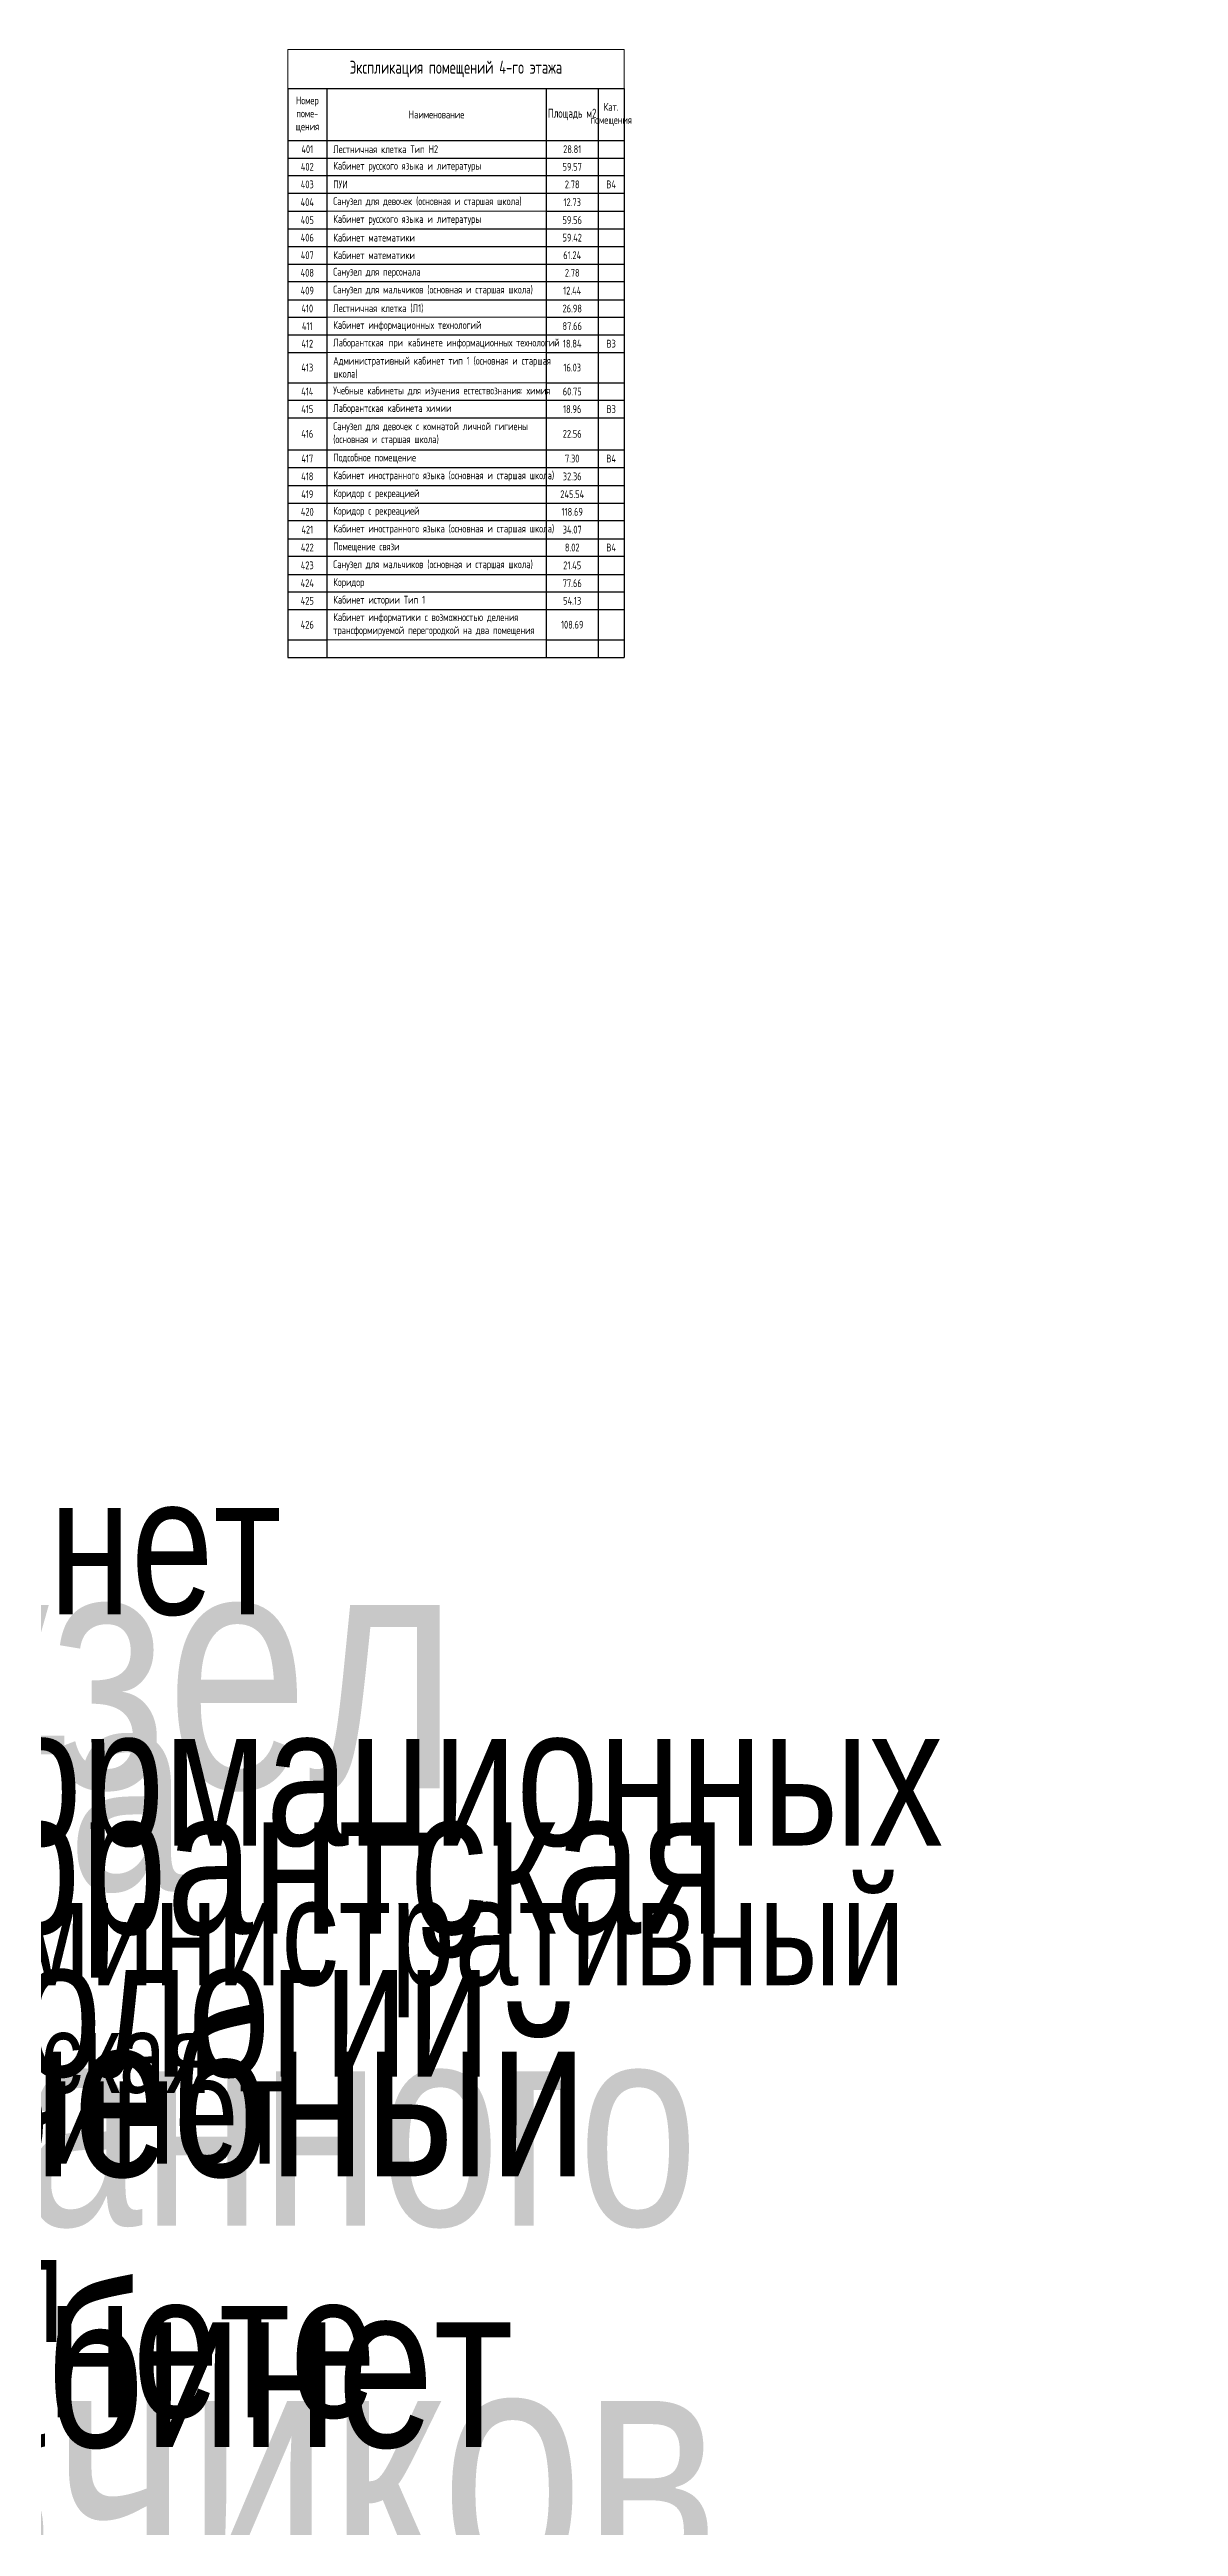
# Model space of a CAD drawing. Header units: millimetres. Extents: x -13407 to 115150, y -83292 to 109271.
# Drawn here: x 71665 to 115150, y -17001 to 78373 of the extents above; entities that cross this region are included whole.
import ezdxf
from ezdxf.enums import TextEntityAlignment as Align

# ---------------------------------------------------------------- set-up
doc = ezdxf.new("R2018")
doc.units = ezdxf.units.MM
doc.layers.get('Defpoints').update_dxf_attribs({"color": 6})
for name, color, linetype, lineweight in [('АР_Маркер экспликации', 239, 'Continuous', 13), ('АР_Номер помещения', 1, 'Continuous', 25), ('АР_Помещения_площадь', 19, 'Continuous', 9)]:
    doc.layers.add(name, color=color, linetype=linetype, lineweight=lineweight)
doc.layers.add('АР_Названия помещений', color=124, linetype='Continuous', lineweight=5, plot=False)
doc.layers.add('АР_Таблицы', color=250, linetype='Continuous')
doc.styles.add('ISOCPEUR', font='isocpeur.ttf', dxfattribs={"width": 0.7})
doc.styles.get("Standard").update_dxf_attribs({"font": 'arial.ttf'})
doc.styles.add('Архитект', font='isocpeur.ttf', dxfattribs={"width": 0.8, "oblique": 8})

# ---------------------------------------------------------------- blocks, each defined once
blk = doc.blocks.new('*T201')
at = {"layer": 'Defpoints', "color": 8, "linetype": 'ByBlock', "lineweight": 0, "transparency": 16777216}
for p, q in [((0, 0), (12955, 0)), ((0, 0), (0, -1500)), ((12955, 0), (12955, -1500))]:
    blk.add_line(p, q, dxfattribs=at)
at = {"layer": 'АР_Таблицы', "color": 0, "linetype": 'ByBlock', "lineweight": 30, "transparency": 16777216}
for p, q in [((0, -1500), (12955, -1500)), ((0, -1500), (0, -23407)), ((1500, -1500), (1500, -23407)), ((9955, -1500), (9955, -23407)), ((11955, -1500), (11955, -23407)), ((12955, -1500), (12955, -23407)), ((0, -3500), (12955, -3500)), ((0, -23407), (12955, -23407))]:
    blk.add_line(p, q, dxfattribs=at)
at = {"layer": 'АР_Таблицы', "color": 0, "linetype": 'ByBlock', "lineweight": -2, "transparency": 16777216}
for p, q in [((0, -4177), (12955, -4177)), ((0, -4854), (12955, -4854)), ((0, -5531), (12955, -5531)), ((0, -6228), (1500, -6228)), ((9955, -6228), (12955, -6228)), ((0, -6905), (12955, -6905)), ((0, -7582), (12955, -7582)), ((0, -8258), (12955, -8258)), ((0, -8935), (12955, -8935)), ((0, -9632), (12955, -9632)), ((0, -10309), (1500, -10309)), ((9955, -10309), (12955, -10309)), ((0, -10986), (12955, -10986)), ((0, -11663), (1500, -11663)), ((9955, -11663), (12955, -11663)), ((0, -12830), (1500, -12830)), ((9955, -12830), (12955, -12830)), ((0, -13507), (12955, -13507)), ((0, -14184), (12955, -14184)), ((0, -15411), (12955, -15411)), ((0, -16088), (12955, -16088)), ((0, -16785), (12955, -16785)), ((0, -17462), (12955, -17462)), ((0, -18138), (12955, -18138)), ((0, -18835), (12955, -18835)), ((0, -19512), (12955, -19512)), ((0, -20209), (12955, -20209)), ((0, -20886), (12955, -20886)), ((0, -21563), (12955, -21563)), ((0, -22730), (1500, -22730)), ((9955, -22730), (12955, -22730))]:
    blk.add_line(p, q, dxfattribs=at)
at = {"layer": 'АР_Таблицы', "color": 0, "linetype": 'ByBlock', "lineweight": 9, "transparency": 16777216}
for p, q in [((1500, -6228), (9955, -6228)), ((1500, -10309), (9955, -10309)), ((1500, -11663), (9955, -11663)), ((1500, -12830), (9955, -12830)), ((1500, -22730), (9955, -22730))]:
    blk.add_line(p, q, dxfattribs=at)
at = {"layer": 'АР_Таблицы', "transparency": 16777216}
for s, insert, char_height, width, attachment_point, style in [('Экспликация помещений 4-го этажа', (6477, -750), 500, 12854.8, 5, 'ISOCPEUR'), ('Номер поме- щения', (750, -2500), 300, 1400, 5, 'ISOCPEUR'), ('Наименование', (5727, -2500), 300, 8354.8, 5, 'ISOCPEUR'), ('Площадь м2', (10955, -2500), 350, 1900, 5, 'ISOCPEUR'), ('Кат. помещения', (12455, -2500), 300, 900, 5, 'ISOCPEUR'), ('401', (750, -3838), 300, 1223.08, 5, 'ISOCPEUR'), ('Лестничная клетка Тип Н2', (1750, -3838), 300, 7954.8, 4, 'ISOCPEUR'), ('28.81', (10955, -3838), 300, 1500, 5, 'ISOCPEUR'), ('402', (750, -4515), 300, 1223.08, 5, 'ISOCPEUR'), ('{\\W0.7;\\C7;Кабинет русского языка и литературы}', (1750, -4515), 300, 7954.8, 4, 'ISOCPEUR'), ('59.57', (10955, -4515), 300, 1500, 5, 'ISOCPEUR'), ('403', (750, -5192), 300, 1223.08, 5, 'ISOCPEUR'), ('Санузел для девочек (основная и старшая школа)', (1750, -5879), 300, 7954.8, 4, 'ISOCPEUR'), ('ПУИ', (1750, -5192), 300, 7954.8, 4, 'ISOCPEUR'), ('2.78', (10955, -5192), 300, 1500, 5, 'ISOCPEUR'), ('{\\C1;В4}', (12455, -5192), 300, 900, 5, 'ISOCPEUR'), ('404', (750, -5879), 300, 1223.08, 5, 'ISOCPEUR'), ('405', (750, -6566), 300, 1223.08, 5, 'ISOCPEUR'), ('{\\W0.7;\\C7;Кабинет русского языка и литературы}', (1750, -6566), 300, 7954.8, 4, 'ISOCPEUR'), ('59.56', (10955, -6566), 300, 1500, 5, 'ISOCPEUR'), ('12.73', (10955, -5879), 300, 1500, 5, 'ISOCPEUR'), ('406', (750, -7243), 300, 1223.08, 5, 'ISOCPEUR'), ('{\\C7;Кабинет математики}', (1750, -7243), 300, 7954.8, 4, 'ISOCPEUR'), ('59.42', (10955, -7243), 300, 1500, 5, 'ISOCPEUR'), ('408', (750, -8597), 300, 1223.08, 5, 'ISOCPEUR'), ('407', (750, -7920), 300, 1223.08, 5, 'ISOCPEUR'), ('Санузел для персонала', (1750, -8597), 300, 7954.8, 4, 'ISOCPEUR'), ('{\\C7;Кабинет математики}', (1750, -7920), 300, 7954.8, 4, 'ISOCPEUR'), ('61.24', (10955, -7920), 300, 1500, 5, 'ISOCPEUR'), ('2.78', (10955, -8597), 300, 1500, 5, 'ISOCPEUR'), ('409', (750, -9284), 300, 1223.08, 5, 'ISOCPEUR'), ('Санузел для мальчиков (основная и старшая школа)', (1750, -9284), 300, 7954.8, 4, 'ISOCPEUR'), ('12.44', (10955, -9284), 300, 1500, 5, 'ISOCPEUR'), ('410', (750, -9971), 300, 1223.08, 5, 'ISOCPEUR'), ('Лестничная клетка (Л1)', (1750, -9971), 300, 7954.8, 4, 'ISOCPEUR'), ('{\\C7;Кабинет информационных технологий}', (1750, -10648), 300, 7954.8, 4, 'ISOCPEUR'), ('26.98', (10955, -9971), 300, 1500, 5, 'ISOCPEUR'), ('412', (750, -11325), 300, 1223.08, 5, 'ISOCPEUR'), ('411', (750, -10648), 300, 1223.08, 5, 'ISOCPEUR'), ('{\\C7;Лаборантская\\Q15;\\W1; \\Q0;\\W0.7;при{\\W1; }кабинете информационных технологий}', (1750, -11325), 300, 7954.8, 4, 'ISOCPEUR'), ('87.66', (10955, -10648), 300, 1500, 5, 'ISOCPEUR'), ('18.84', (10955, -11325), 300, 1500, 5, 'ISOCPEUR'), ('{\\C1;В3}', (12455, -11325), 300, 900, 5, 'ISOCPEUR'), ('413', (750, -12247), 300, 1223.08, 5, 'ISOCPEUR'), ('Административный кабинет тип 1 (основная и старшая школа)', (1750, -12247), 300, 7954.8, 4, 'ISOCPEUR'), ('16.03', (10955, -12247), 300, 1500, 5, 'ISOCPEUR'), ('414', (750, -13168), 300, 1223.08, 5, 'ISOCPEUR'), ('Учебные кабинеты {\\C7;для изучения естествознания: химия}', (1750, -13168), 300, 7954.8, 4, 'ISOCPEUR'), ('60.75', (10955, -13168), 300, 1500, 5, 'ISOCPEUR'), ('415', (750, -13845), 300, 1223.08, 5, 'ISOCPEUR'), ('{\\C7;Лаборантская кабинета химии}', (1750, -13845), 300, 7954.8, 4, 'ISOCPEUR'), ('18.96', (10955, -13845), 300, 1500, 5, 'ISOCPEUR'), ('{\\Q0;\\W0.7;\\C1;В3}', (12455, -13845), 300, 900, 5, 'Архитект'), ('416', (750, -14797), 300, 1223.08, 5, 'ISOCPEUR'), ('Санузел для девочек {\\C7;с комнатой личной гигиены }(основная и старшая школа)', (1750, -14797), 300, 7954.8, 4, 'ISOCPEUR'), ('22.56', (10955, -14797), 300, 1500, 5, 'ISOCPEUR'), ('417', (750, -15749), 300, 1223.08, 5, 'ISOCPEUR'), ('Подсобное помещение', (1750, -15749), 300, 7954.8, 4, 'ISOCPEUR'), ('7.30', (10955, -15749), 300, 1500, 5, 'ISOCPEUR'), ('{\\Q0;\\W0.7;\\C1;В4}', (12455, -15749), 300, 900, 5, 'Архитект'), ('418', (750, -16436), 300, 1223.08, 5, 'ISOCPEUR'), ('419', (750, -17123), 300, 1223.08, 5, 'ISOCPEUR'), ('{\\C7;Кабинет иностранного языка (основная и старшая школа)}', (1750, -16436), 300, 7954.8, 4, 'ISOCPEUR'), ('Коридор с рекреацией', (1750, -17123), 300, 7954.8, 4, 'ISOCPEUR'), ('245.54', (10955, -17123), 300, 1500, 5, 'ISOCPEUR'), ('32.36', (10955, -16436), 300, 1500, 5, 'ISOCPEUR'), ('420', (750, -17800), 300, 1223.08, 5, 'ISOCPEUR'), ('Коридор с рекреацией', (1750, -17800), 300, 7954.8, 4, 'ISOCPEUR'), ('118.69', (10955, -17800), 300, 1500, 5, 'ISOCPEUR'), ('422', (750, -19174), 300, 1223.08, 5, 'ISOCPEUR'), ('421', (750, -18487), 300, 1223.08, 5, 'ISOCPEUR'), ('{\\C7;Кабинет иностранного языка (основная и старшая школа)}', (1750, -18487), 300, 7954.8, 4, 'ISOCPEUR'), ('{\\W0.7;\\C7;Помещение связи}', (1750, -19174), 300, 7954.8, 4, 'ISOCPEUR'), ('34.07', (10955, -18487), 300, 1500, 5, 'ISOCPEUR'), ('8.02', (10955, -19174), 300, 1500, 5, 'ISOCPEUR'), ('{\\C1;В4}', (12455, -19174), 300, 900, 5, 'ISOCPEUR'), ('423', (750, -19861), 300, 1223.08, 5, 'ISOCPEUR'), ('Санузел для мальчиков (основная и старшая школа)', (1750, -19861), 300, 7954.8, 4, 'ISOCPEUR'), ('21.45', (10955, -19861), 300, 1500, 5, 'ISOCPEUR'), ('424', (750, -20548), 300, 1223.08, 5, 'ISOCPEUR'), ('Коридор', (1750, -20548), 300, 7954.8, 4, 'ISOCPEUR'), ('77.66', (10955, -20548), 300, 1500, 5, 'ISOCPEUR'), ('425', (750, -21225), 300, 1223.08, 5, 'ISOCPEUR'), ('{\\C7;Кабинет информатики с возможностью деления трансформируемой перегородкой на два помещения}', (1750, -22147), 300, 7954.8, 4, 'ISOCPEUR'), ('{\\W0.7;\\C7;Кабинет истории Тип 1}', (1750, -21225), 300, 7954.8, 4, 'ISOCPEUR'), ('54.13', (10955, -21225), 300, 1500, 5, 'ISOCPEUR'), ('426', (750, -22147), 300, 1223.08, 5, 'ISOCPEUR'), ('108.69', (10955, -22147), 300, 1500, 5, 'ISOCPEUR')]:
    blk.add_mtext(s, dxfattribs=dict(at, insert=insert, char_height=char_height, width=width, attachment_point=attachment_point, style=style))
blk = doc.blocks.new('*U266')
at = {"layer": 'Defpoints', "color": 7}
blk.add_line((-13501, -2719), (-13923, -2719), dxfattribs=at)
at = {"layer": 'АР_Номер помещения', "color": 7}
blk.add_circle((-21047, 2606), 400, dxfattribs=at)
at = {"layer": 'Defpoints', "color": 7, "style": 'ISOCPEUR', "width": 0.7, "flags": 1}
blk.add_attdef('КАТЕГОРИЯ', (-499, -2092), '', height=250, dxfattribs=at)
at = {"layer": 'Defpoints', "color": 7, "style": 'ISOCPEUR', "width": 0.7}
blk.add_attdef('ПЛОЩАДЬ_ПОМЕЩЕНИЯ', text='', height=200, dxfattribs=at).set_placement((-13496, -2472), align=Align.MIDDLE_RIGHT)
at = {"layer": 'АР_Номер помещения', "color": 7, "style": 'ISOCPEUR', "width": 0.7}
blk.add_attdef('НОМЕР_ПОМЕЩЕНИЯ', text='', height=300, dxfattribs=at).set_placement((-21047, 2606), align=Align.MIDDLE_CENTER)
at = {"layer": 'АР_Помещения_площадь', "color": 7, "lineweight": 30, "width": 0.7, "flags": 104}
blk.add_attdef('ИМЯ_ПОМЕЩЕНИЯ', text='', height=100, dxfattribs=at).set_placement((158, 1217), align=Align.MIDDLE_CENTER)
blk = doc.blocks.new('*U272')
at = {"layer": 'Defpoints', "color": 7}
blk.add_line((-21551, -2715), (-21973, -2715), dxfattribs=at)
at = {"layer": 'АР_Номер помещения', "color": 7}
blk.add_circle((-22963, 545), 400, dxfattribs=at)
at = {"layer": 'Defpoints', "color": 7, "style": 'ISOCPEUR', "width": 0.7, "flags": 1}
blk.add_attdef('КАТЕГОРИЯ', (-499, -2092), '', height=250, dxfattribs=at)
at = {"layer": 'Defpoints', "color": 7, "style": 'ISOCPEUR', "width": 0.7}
blk.add_attdef('ПЛОЩАДЬ_ПОМЕЩЕНИЯ', text='', height=200, dxfattribs=at).set_placement((-21546, -2469), align=Align.MIDDLE_RIGHT)
at = {"layer": 'АР_Номер помещения', "color": 7, "style": 'ISOCPEUR', "width": 0.7}
blk.add_attdef('НОМЕР_ПОМЕЩЕНИЯ', text='', height=300, dxfattribs=at).set_placement((-22963, 545), align=Align.MIDDLE_CENTER)
at = {"layer": 'АР_Помещения_площадь', "color": 7, "lineweight": 30, "width": 0.7, "flags": 104}
blk.add_attdef('ИМЯ_ПОМЕЩЕНИЯ', text='', height=100, dxfattribs=at).set_placement((158, 1217), align=Align.MIDDLE_CENTER)
blk = doc.blocks.new('*U273')
at = {"layer": 'Defpoints', "color": 7}
blk.add_line((-18301, -10734), (-18723, -10734), dxfattribs=at)
at = {"layer": 'АР_Номер помещения', "color": 7}
blk.add_circle((-22308, -3031), 400, dxfattribs=at)
at = {"layer": 'Defpoints', "color": 7, "style": 'ISOCPEUR', "width": 0.7, "flags": 1}
blk.add_attdef('КАТЕГОРИЯ', (-499, -2092), '', height=250, dxfattribs=at)
at = {"layer": 'Defpoints', "color": 7, "style": 'ISOCPEUR', "width": 0.7}
blk.add_attdef('ПЛОЩАДЬ_ПОМЕЩЕНИЯ', text='', height=200, dxfattribs=at).set_placement((-18296, -10487), align=Align.MIDDLE_RIGHT)
at = {"layer": 'АР_Номер помещения', "color": 7, "style": 'ISOCPEUR', "width": 0.7}
blk.add_attdef('НОМЕР_ПОМЕЩЕНИЯ', text='', height=300, dxfattribs=at).set_placement((-22308, -3031), align=Align.MIDDLE_CENTER)
at = {"layer": 'АР_Помещения_площадь', "color": 7, "lineweight": 30, "width": 0.7, "flags": 104}
blk.add_attdef('ИМЯ_ПОМЕЩЕНИЯ', text='', height=100, dxfattribs=at).set_placement((158, 1217), align=Align.MIDDLE_CENTER)
blk = doc.blocks.new('*U270')
at = {"layer": 'Defpoints', "color": 7}
blk.add_line((-17265, 29), (-17687, 29), dxfattribs=at)
at = {"layer": 'АР_Номер помещения', "color": 7}
blk.add_circle((-20263, 1438), 400, dxfattribs=at)
at = {"layer": 'Defpoints', "color": 7, "style": 'ISOCPEUR', "width": 0.7}
blk.add_attdef('ПЛОЩАДЬ_ПОМЕЩЕНИЯ', text='', height=200, dxfattribs=at).set_placement((-17260, 276), align=Align.MIDDLE_RIGHT)
at = {"layer": 'Defpoints', "color": 7, "style": 'ISOCPEUR', "width": 0.7, "flags": 1}
blk.add_attdef('КАТЕГОРИЯ', (-499, -2092), '', height=250, dxfattribs=at)
at = {"layer": 'АР_Номер помещения', "color": 7, "style": 'ISOCPEUR', "width": 0.7}
blk.add_attdef('НОМЕР_ПОМЕЩЕНИЯ', text='', height=300, dxfattribs=at).set_placement((-20263, 1438), align=Align.MIDDLE_CENTER)
at = {"layer": 'АР_Помещения_площадь', "color": 7, "lineweight": 30, "width": 0.7, "flags": 104}
blk.add_attdef('ИМЯ_ПОМЕЩЕНИЯ', text='', height=100, dxfattribs=at).set_placement((158, 1217), align=Align.MIDDLE_CENTER)
blk = doc.blocks.new('*U267')
at = {"layer": 'Defpoints', "color": 7}
blk.add_line((-13147, -3605), (-13569, -3605), dxfattribs=at)
at = {"layer": 'АР_Номер помещения', "color": 7}
blk.add_circle((-19374, -677), 400, dxfattribs=at)
at = {"layer": 'Defpoints', "color": 7, "style": 'ISOCPEUR', "width": 0.7, "flags": 1}
blk.add_attdef('КАТЕГОРИЯ', (-499, -2092), '', height=250, dxfattribs=at)
at = {"layer": 'Defpoints', "color": 7, "style": 'ISOCPEUR', "width": 0.7}
blk.add_attdef('ПЛОЩАДЬ_ПОМЕЩЕНИЯ', text='', height=200, dxfattribs=at).set_placement((-13142, -3358), align=Align.MIDDLE_RIGHT)
at = {"layer": 'АР_Номер помещения', "color": 7, "style": 'ISOCPEUR', "width": 0.7}
blk.add_attdef('НОМЕР_ПОМЕЩЕНИЯ', text='', height=300, dxfattribs=at).set_placement((-19374, -677), align=Align.MIDDLE_CENTER)
at = {"layer": 'АР_Помещения_площадь', "color": 7, "lineweight": 30, "width": 0.7, "flags": 104}
blk.add_attdef('ИМЯ_ПОМЕЩЕНИЯ', text='', height=100, dxfattribs=at).set_placement((158, 1217), align=Align.MIDDLE_CENTER)
blk = doc.blocks.new('*U268')
at = {"layer": 'Defpoints', "color": 7}
blk.add_line((-12820, 58), (-13242, 58), dxfattribs=at)
at = {"layer": 'АР_Номер помещения', "color": 7}
blk.add_circle((-14654, 591), 400, dxfattribs=at)
at = {"layer": 'Defpoints', "color": 7, "style": 'ISOCPEUR', "width": 0.7}
blk.add_attdef('ПЛОЩАДЬ_ПОМЕЩЕНИЯ', text='', height=200, dxfattribs=at).set_placement((-12815, 304), align=Align.MIDDLE_RIGHT)
at = {"layer": 'Defpoints', "color": 7, "style": 'ISOCPEUR', "width": 0.7, "flags": 1}
blk.add_attdef('КАТЕГОРИЯ', (-499, -2092), '', height=250, dxfattribs=at)
at = {"layer": 'АР_Номер помещения', "color": 7, "style": 'ISOCPEUR', "width": 0.7}
blk.add_attdef('НОМЕР_ПОМЕЩЕНИЯ', text='', height=300, dxfattribs=at).set_placement((-14654, 591), align=Align.MIDDLE_CENTER)
at = {"layer": 'АР_Помещения_площадь', "color": 7, "lineweight": 30, "width": 0.7, "flags": 104}
blk.add_attdef('ИМЯ_ПОМЕЩЕНИЯ', text='', height=100, dxfattribs=at).set_placement((158, 1217), align=Align.MIDDLE_CENTER)
blk = doc.blocks.new('*U259')
at = {"layer": 'Defpoints', "color": 7}
blk.add_line((-18415, 262), (-18838, 262), dxfattribs=at)
at = {"layer": 'АР_Номер помещения', "color": 7}
blk.add_circle((-22485, 1313), 400, dxfattribs=at)
at = {"layer": 'Defpoints', "color": 7, "style": 'ISOCPEUR', "width": 0.7}
blk.add_attdef('ПЛОЩАДЬ_ПОМЕЩЕНИЯ', text='', height=200, dxfattribs=at).set_placement((-18410, 508), align=Align.MIDDLE_RIGHT)
at = {"layer": 'Defpoints', "color": 7, "style": 'ISOCPEUR', "width": 0.7, "flags": 1}
blk.add_attdef('КАТЕГОРИЯ', (-499, -2092), '', height=250, dxfattribs=at)
at = {"layer": 'АР_Номер помещения', "color": 7, "style": 'ISOCPEUR', "width": 0.7}
blk.add_attdef('НОМЕР_ПОМЕЩЕНИЯ', text='', height=300, dxfattribs=at).set_placement((-22485, 1313), align=Align.MIDDLE_CENTER)
at = {"layer": 'АР_Помещения_площадь', "color": 7, "lineweight": 30, "width": 0.7, "flags": 104}
blk.add_attdef('ИМЯ_ПОМЕЩЕНИЯ', text='', height=100, dxfattribs=at).set_placement((158, 1217), align=Align.MIDDLE_CENTER)

msp = doc.modelspace()

# ---------------------------------------------------------------- block references
msp.add_blockref('*T201', (80843.3, 78372.7))
at = {"layer": 'АР_Маркер экспликации', "color": 7}
ref = msp.add_blockref('*U273', (79641.2, 23816.2), dxfattribs=at)
ref.add_attrib('НОМЕР_ПОМЕЩЕНИЯ', '411', dxfattribs={"layer": 'АР_Номер помещения', "color": 7, "height": 300, "style": 'ISOCPEUR', "width": 0.7}).set_placement((57332.9, 20784.8), align=Align.MIDDLE_CENTER)
lines = msp.add_mtext('\\W0.8000;Кабинет информационных технологий', dxfattribs={"layer": 'АР_Названия помещений', "insert": (58692.1, 23452.6), "char_height": 5337.085, "width": 926.94, "attachment_point": 1})
ref.add_attrib('ИМЯ_ПОМЕЩЕНИЯ', '', (58692.1, 23452.6), dxfattribs={"flags": 104}).embed_mtext(lines)
ref.add_attrib('ПЛОЩАДЬ_ПОМЕЩЕНИЯ', '#####', dxfattribs={"layer": 'Defpoints', "color": 7, "height": 200, "style": 'ISOCPEUR', "width": 0.7}).set_placement((61345.5, 13328.8), align=Align.MIDDLE_RIGHT)
ref = msp.add_blockref('*U268', (64052.7, 20026.9), dxfattribs=at)
ref.add_attrib('НОМЕР_ПОМЕЩЕНИЯ', '409', dxfattribs={"layer": 'АР_Номер помещения', "color": 7, "height": 300, "style": 'ISOCPEUR', "width": 0.7}).set_placement((49399.2, 20618.2), align=Align.MIDDLE_CENTER)
lines = msp.add_mtext('\\W0.8000;Санузел для мальчиков (основная и \\P старшая школа)', dxfattribs={"layer": 'АР_Названия помещений', "insert": (48737.7, 20615.8), "char_height": 9193.039, "width": 926.94, "attachment_point": 1})
ref.add_attrib('ИМЯ_ПОМЕЩЕНИЯ', '', (48737.7, 20615.8), dxfattribs={"flags": 104}).embed_mtext(lines)
ref.add_attrib('ПЛОЩАДЬ_ПОМЕЩЕНИЯ', '#####', dxfattribs={"layer": 'Defpoints', "color": 7, "height": 200, "style": 'ISOCPEUR', "width": 0.7}).set_placement((51237.7, 20331.3), align=Align.MIDDLE_RIGHT)
ref = msp.add_blockref('*U267', (60392.3, 15713.2), dxfattribs=at)
ref.add_attrib('НОМЕР_ПОМЕЩЕНИЯ', '418', dxfattribs={"layer": 'АР_Номер помещения', "color": 7, "height": 300, "style": 'ISOCPEUR', "width": 0.7}).set_placement((41018.2, 15035.9), align=Align.MIDDLE_CENTER)
lines = msp.add_mtext('\\W0.8000;Комната иностранного языка\\P(основная и старшая школа', dxfattribs={"layer": 'АР_Названия помещений', "insert": (44254.9, 15245.8), "char_height": 7749.593, "width": 926.94, "attachment_point": 1})
ref.add_attrib('ИМЯ_ПОМЕЩЕНИЯ', '', (44254.9, 15245.8), dxfattribs={"flags": 104}).embed_mtext(lines)
ref.add_attrib('ПЛОЩАДЬ_ПОМЕЩЕНИЯ', '#####', dxfattribs={"layer": 'Defpoints', "color": 7, "height": 200, "style": 'ISOCPEUR', "width": 0.7}).set_placement((47250.3, 12354.9), align=Align.MIDDLE_RIGHT)
ref = msp.add_blockref('*U270', (78748.8, 9762.5), dxfattribs=at)
ref.add_attrib('НОМЕР_ПОМЕЩЕНИЯ', '412', dxfattribs={"layer": 'АР_Номер помещения', "color": 7, "height": 300, "style": 'ISOCPEUR', "width": 0.7}).set_placement((58485.3, 11200.5), align=Align.MIDDLE_CENTER)
lines = msp.add_mtext('\\W0.8000;Лаборантская при кабинете информационных технологий', dxfattribs={"layer": 'АР_Названия помещений', "insert": (58873.9, 11402.3), "char_height": 5584.123, "width": 2176.364, "attachment_point": 1})
ref.add_attrib('ИМЯ_ПОМЕЩЕНИЯ', '', (58873.9, 11402.3), dxfattribs={"flags": 104}).embed_mtext(lines)
ref.add_attrib('ПЛОЩАДЬ_ПОМЕЩЕНИЯ', '#####', dxfattribs={"layer": 'Defpoints', "color": 7, "height": 200, "style": 'ISOCPEUR', "width": 0.7}).set_placement((61488.6, 10038.4), align=Align.MIDDLE_RIGHT)
ref = msp.add_blockref('*U259', (86242.8, 6659.2), dxfattribs=at)
ref.add_attrib('НОМЕР_ПОМЕЩЕНИЯ', '413', dxfattribs={"layer": 'АР_Номер помещения', "color": 7, "height": 300, "style": 'ISOCPEUR', "width": 0.7}).set_placement((63757.4, 7971.8), align=Align.MIDDLE_CENTER)
lines = msp.add_mtext('\\W0.8000;Административный кабинет Тип 1 (основная и старшая школа)', dxfattribs={"layer": 'АР_Названия помещений', "insert": (64689.5, 7962.7), "char_height": 4121.648, "width": 926.94, "attachment_point": 1})
ref.add_attrib('ИМЯ_ПОМЕЩЕНИЯ', '', (64689.5, 7962.7), dxfattribs={"flags": 104}).embed_mtext(lines)
ref.add_attrib('ПЛОЩАДЬ_ПОМЕЩЕНИЯ', '#####', dxfattribs={"layer": 'Defpoints', "color": 7, "height": 200, "style": 'ISOCPEUR', "width": 0.7}).set_placement((67832.4, 7167.4), align=Align.MIDDLE_RIGHT)
ref = msp.add_blockref('*U266', (81345.8, 3165.6), dxfattribs=at)
ref.add_attrib('НОМЕР_ПОМЕЩЕНИЯ', '414', dxfattribs={"layer": 'АР_Номер помещения', "color": 7, "height": 300, "style": 'ISOCPEUR', "width": 0.7}).set_placement((60298.9, 5771.8), align=Align.MIDDLE_CENTER)
lines = msp.add_mtext('\\W0.8000;Учебный кабинет для изучения естествознания: химия', dxfattribs={"layer": 'АР_Названия помещений', "insert": (64838.7, 2730.7), "char_height": 6252.673, "width": 926.94, "attachment_point": 1})
ref.add_attrib('ИМЯ_ПОМЕЩЕНИЯ', '', (64838.7, 2730.7), dxfattribs={"flags": 104}).embed_mtext(lines)
ref.add_attrib('ПЛОЩАДЬ_ПОМЕЩЕНИЯ', '#####', dxfattribs={"layer": 'Defpoints', "color": 7, "height": 200, "style": 'ISOCPEUR', "width": 0.7}).set_placement((67849.9, 693.2), align=Align.MIDDLE_RIGHT)
ref = msp.add_blockref('*U272', (80079.6, 3167.3), dxfattribs=at)
ref.add_attrib('НОМЕР_ПОМЕЩЕНИЯ', '415', dxfattribs={"layer": 'АР_Номер помещения', "color": 7, "height": 300, "style": 'ISOCPEUR', "width": 0.7}).set_placement((57116.3, 3712.3), align=Align.MIDDLE_CENTER)
lines = msp.add_mtext('\\W0.8000;Лаборантская кабинета химии', dxfattribs={"layer": 'АР_Названия помещений', "insert": (57027.2, 2691.1), "char_height": 2997.76, "width": 926.94, "attachment_point": 1})
ref.add_attrib('ИМЯ_ПОМЕЩЕНИЯ', '', (57027.2, 2691.1), dxfattribs={"flags": 104}).embed_mtext(lines)
ref.add_attrib('ПЛОЩАДЬ_ПОМЕЩЕНИЯ', '#####', dxfattribs={"layer": 'Defpoints', "color": 7, "height": 200, "style": 'ISOCPEUR', "width": 0.7}).set_placement((58533.6, 698.4), align=Align.MIDDLE_RIGHT)

doc.saveas('drawing.dxf')
